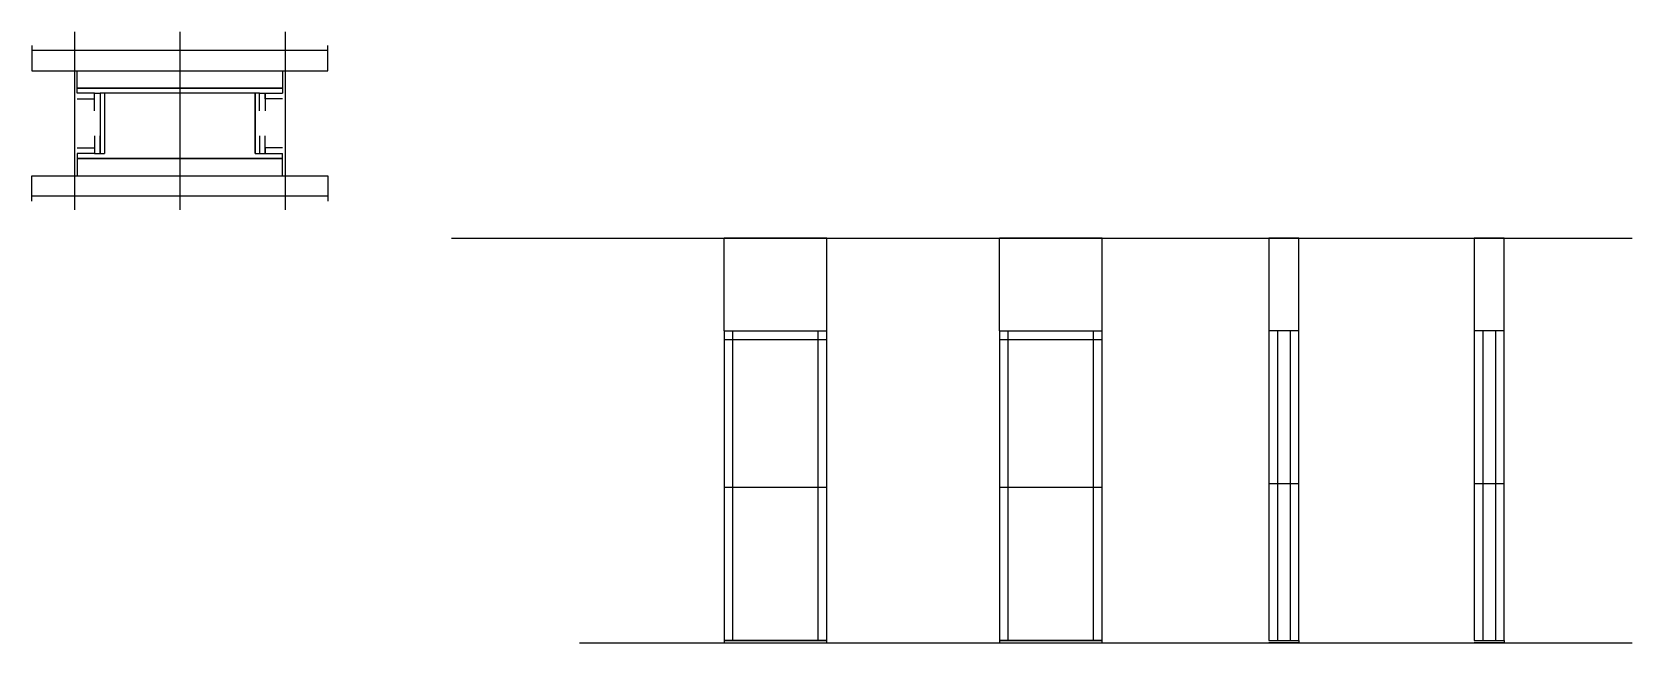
# Model space of a CAD drawing. Header units: metres. Extents: x 6708 to 7985, y 11981 to 12468.
import ezdxf

# ---------------------------------------------------------------- set-up
doc = ezdxf.new("R2010")
doc.units = ezdxf.units.M
for name, color, linetype in [('CHAPA', 7, 'Continuous'), ('COTA', 7, 'Continuous'), ('Hachura', 7, 'Continuous'), ('Madeira', 7, 'Continuous'), ('Nível', 7, 'Continuous'), ('Painéis', 7, 'Continuous'), ('Perfil Metálico', 7, 'Continuous'), ('SARR_2.2x7', 7, 'Continuous'), ('SARRAFO', 7, 'Continuous')]:
    doc.layers.add(name, color=color, linetype=linetype)

msp = doc.modelspace()

# ---------------------------------------------------------------- linework, layer by layer
at = {"layer": 'CHAPA', "color": 7, "lineweight": 25}
for points in [[(6744.4, 12419.5), (6744.4, 12423.5), (6908.4, 12423.5), (6908.4, 12419.5)], [(6744.4, 12419.5), (6744.4, 12423.5), (6908.4, 12423.5), (6908.4, 12419.5)], [(6766.4, 12419.5), (6762.8, 12419.5), (6762.8, 12371.5), (6766.4, 12371.5)], [(6766.4, 12419.5), (6762.8, 12419.5), (6762.8, 12371.5), (6766.4, 12371.5)], [(6890, 12419.5), (6886.4, 12419.5), (6886.4, 12371.5), (6890, 12371.5)], [(6890, 12419.5), (6886.4, 12419.5), (6886.4, 12371.5), (6890, 12371.5)], [(6744.4, 12371.5), (6744.4, 12367.5), (6908.4, 12367.5), (6908.4, 12371.5)], [(6744.4, 12371.5), (6744.4, 12367.5), (6908.4, 12367.5), (6908.4, 12371.5)]]:
    msp.add_lwpolyline(points, dxfattribs=at)
at = {"layer": 'COTA', "color": 7, "lineweight": 25}
for p, q in [((7342.8, 12303.9), (7260.8, 12303.9)), ((7260.8, 12229.9), (7260.8, 12303.9)), ((7342.8, 12229.9), (7342.8, 12303.9)), ((7562.5, 12303.9), (7480.5, 12303.9)), ((7480.5, 12229.9), (7480.5, 12303.9)), ((7562.5, 12229.9), (7562.5, 12303.9))]:
    msp.add_line(p, q, dxfattribs=at)
for points in [[(7719.4, 12229.9), (7719.4, 12303.9), (7695.4, 12303.9), (7695.4, 12229.9)], [(7883.2, 12229.9), (7883.2, 12303.9), (7859.2, 12303.9), (7859.2, 12229.9)]]:
    msp.add_lwpolyline(points, dxfattribs=at)
at = {"layer": 'Hachura', "color": 7, "lineweight": 25}
for p, q in [((6742.4, 12468.4), (6742.4, 12326.5)), ((6826.4, 12468.4), (6826.4, 12326.5)), ((6910.4, 12468.4), (6910.4, 12326.5))]:
    msp.add_line(p, q, dxfattribs=at)
at = {"layer": 'Madeira', "color": 7, "lineweight": 25}
for points in [[(6908.4, 12437.6), (6908.4, 12423.6), (6744.4, 12423.6), (6744.4, 12437.6)], [(6908.4, 12353.5), (6908.4, 12367.5), (6744.4, 12367.5), (6744.4, 12353.5)]]:
    msp.add_lwpolyline(points, dxfattribs=at)
at = {"layer": 'Nível', "color": 7, "lineweight": 25}
for p, q in [((7043.2, 12303.9), (7985.2, 12303.9)), ((7145.3, 11980.9), (7985.2, 11980.9))]:
    msp.add_line(p, q, dxfattribs=at)
at = {"layer": 'Painéis', "color": 7, "lineweight": 25}
for p, q in [((7260.8, 12229.9), (7260.8, 11980.9)), ((7260.8, 12229.9), (7342.8, 12229.9)), ((7342.8, 11980.9), (7342.8, 12229.9)), ((7480.5, 12229.9), (7480.5, 11980.9)), ((7480.5, 12229.9), (7562.5, 12229.9)), ((7562.5, 11980.9), (7562.5, 12229.9)), ((7695.4, 12229.9), (7695.4, 11982.9)), ((7719.4, 12229.9), (7695.4, 12229.9)), ((7719.4, 11982.9), (7719.4, 12229.9)), ((7859.2, 12229.9), (7859.2, 11982.9)), ((7883.2, 12229.9), (7859.2, 12229.9)), ((7883.2, 11982.9), (7883.2, 12229.9)), ((7342.8, 12104.9), (7260.8, 12104.9)), ((7562.5, 12104.9), (7480.5, 12104.9)), ((7719.4, 12107.9), (7695.4, 12107.9)), ((7883.2, 12107.9), (7859.2, 12107.9)), ((7260.8, 11982.9), (7342.8, 11982.9)), ((7480.5, 11982.9), (7562.5, 11982.9)), ((7695.4, 11982.9), (7719.4, 11982.9)), ((7859.2, 11982.9), (7883.2, 11982.9))]:
    msp.add_line(p, q, dxfattribs=at)
for points in [[(6886.4, 12371.5), (6886.4, 12419.5), (6766.4, 12419.5), (6766.4, 12371.5)], [(7342.8, 11982.9), (7260.8, 11982.9), (7260.8, 11980.9), (7342.8, 11980.9)], [(7562.5, 11982.9), (7480.5, 11982.9), (7480.5, 11980.9), (7562.5, 11980.9)], [(7695.4, 11982.9), (7719.4, 11982.9), (7719.4, 11980.9), (7695.4, 11980.9)], [(7859.2, 11982.9), (7883.2, 11982.9), (7883.2, 11980.9), (7859.2, 11980.9)]]:
    msp.add_lwpolyline(points, dxfattribs=at)
at = {"layer": 'Perfil Metálico', "color": 7, "lineweight": 25}
for points in [[(6708.4, 12457.5), (6708.4, 12437.5), (6944.4, 12437.5), (6944.4, 12457.5)], [(6944.4, 12441.5), (6944.4, 12453.5), (6708.4, 12453.5), (6708.4, 12441.5)], [(6708.4, 12333.5), (6708.4, 12353.5), (6944.4, 12353.5), (6944.4, 12333.5)], [(6944.4, 12349.5), (6944.4, 12337.5), (6708.4, 12337.5), (6708.4, 12349.5)]]:
    msp.add_lwpolyline(points, dxfattribs=at)
at = {"layer": 'SARR_2.2x7', "color": 7, "lineweight": 25}
for p, q in [((7260.8, 12222.9), (7342.8, 12222.9)), ((7267.8, 12104.9), (7267.8, 12229.9)), ((7335.8, 12104.9), (7335.8, 12229.9)), ((7480.5, 12222.9), (7562.5, 12222.9)), ((7487.5, 12104.9), (7487.5, 12229.9)), ((7555.5, 12104.9), (7555.5, 12229.9)), ((7702.4, 12229.9), (7702.4, 11982.9)), ((7712.4, 12229.9), (7712.4, 11982.9)), ((7866.2, 12229.9), (7866.2, 11982.9)), ((7876.2, 12229.9), (7876.2, 11982.9)), ((7267.8, 11982.9), (7267.8, 12104.9)), ((7335.8, 11982.9), (7335.8, 12104.9)), ((7487.5, 11982.9), (7487.5, 12104.9)), ((7555.5, 11982.9), (7555.5, 12104.9)), ((7267.8, 11982.9), (7267.8, 11982.9)), ((7335.8, 11982.9), (7335.8, 11982.9)), ((7487.5, 11982.9), (7487.5, 11982.9)), ((7555.5, 11982.9), (7555.5, 11982.9))]:
    msp.add_line(p, q, dxfattribs=at)
at = {"layer": 'SARRAFO', "color": 7, "lineweight": 25}
for points in [[(6744.4, 12415.1), (6758.4, 12415.1), (6758.4, 12419.5), (6744.4, 12419.5)], [(6758.4, 12405.5), (6758.4, 12419.5), (6762.8, 12419.5), (6762.8, 12405.5)], [(6890, 12405.5), (6890, 12419.5), (6894.4, 12419.5), (6894.4, 12405.5)], [(6908.4, 12415.1), (6894.4, 12415.1), (6894.4, 12419.5), (6908.4, 12419.5)], [(6758.4, 12385.5), (6758.4, 12371.5), (6762.8, 12371.5), (6762.8, 12385.5)], [(6890, 12385.5), (6890, 12371.5), (6894.4, 12371.5), (6894.4, 12385.5)], [(6744.4, 12375.9), (6758.4, 12375.9), (6758.4, 12371.5), (6744.4, 12371.5)], [(6908.4, 12375.9), (6894.4, 12375.9), (6894.4, 12371.5), (6908.4, 12371.5)]]:
    msp.add_lwpolyline(points, dxfattribs=at)

doc.saveas('drawing.dxf')
